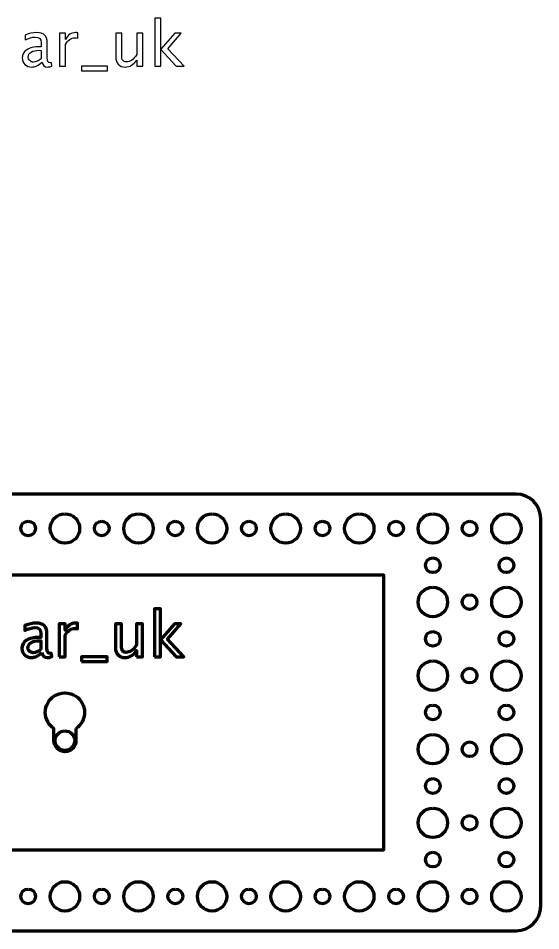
# Model space of a CAD drawing. Header units: centimetres. Extents: x -27.4 to 21.7, y -31.9 to 14.1.
# Drawn here: x 11.05 to 21.7, y -4.45 to 14.15 of the extents above; entities that cross this region are included whole.
import ezdxf

# ---------------------------------------------------------------- set-up
doc = ezdxf.new("R2010")
doc.units = ezdxf.units.CM
doc.header["$MEASUREMENT"] = 0
doc.layers.add('Layer 1', color=7, linetype='Continuous')

msp = doc.modelspace()

# ---------------------------------------------------------------- linework, layer by layer
at = {"layer": 'Layer 1', "color": 5, "lineweight": 106}
msp.add_lwpolyline([(-18.5, -2.8), (18.5, -2.8), (18.5, 2.8), (-18.5, 2.8), (-18.5, -2.8)], close=True, dxfattribs=at)
at = {"layer": 'Layer 1', "lineweight": 106}
for centre, major_axis in [((12.00001, 3.74999), (0, 0.30001)), ((13.50001, 3.74999), (0, 0.30001)), ((15.00001, 3.74999), (0, 0.30001)), ((16.50001, 3.74999), (0, 0.30001)), ((18.00001, 3.74999), (0, 0.30001)), ((19.50001, 3.74999), (0, 0.30001)), ((21.00001, 3.74999), (0, 0.30001)), ((11.25, 3.75), (0, 0.15)), ((12.75, 3.75), (0, 0.15)), ((14.25, 3.75), (0, 0.15)), ((15.75, 3.75), (0, 0.15)), ((17.25, 3.75), (0, 0.15)), ((18.75, 3.75), (0, 0.15)), ((20.25, 3.75), (0, 0.15)), ((19.5, 3), (0, 0.15)), ((21, 3), (0, 0.15)), ((19.50001, 2.24999), (0, 0.30001)), ((21.00001, 2.24999), (0, 0.30001)), ((20.25, 2.25), (0, 0.15)), ((19.5, 1.5), (0, 0.15)), ((21, 1.5), (0, 0.15)), ((19.50001, 0.74999), (0, 0.30001)), ((21.00001, 0.74999), (0, 0.30001)), ((20.25, 0.75), (0, 0.15)), ((19.5, 0), (0, 0.15)), ((21, 0), (0, 0.15)), ((12.00001, -0.575), (0, 0.20001)), ((19.50001, -0.75001), (0, 0.30001)), ((21.00001, -0.75001), (0, 0.30001)), ((20.25, -0.75), (0, 0.15)), ((19.5, -1.5), (0, 0.15)), ((21, -1.5), (0, 0.15)), ((19.50001, -2.25001), (0, 0.30001)), ((21.00001, -2.25001), (0, 0.30001)), ((20.25, -2.25), (0, 0.15)), ((19.5, -3), (0, 0.15)), ((21, -3), (0, 0.15)), ((12.00001, -3.75001), (0, 0.30001)), ((13.50001, -3.75001), (0, 0.30001)), ((15.00001, -3.75001), (0, 0.30001)), ((16.50001, -3.75001), (0, 0.30001)), ((18.00001, -3.75001), (0, 0.30001)), ((19.50001, -3.75001), (0, 0.30001)), ((21.00001, -3.75001), (0, 0.30001)), ((11.25, -3.75), (0, 0.15)), ((12.75, -3.75), (0, 0.15)), ((14.25, -3.75), (0, 0.15)), ((15.75, -3.75), (0, 0.15)), ((17.25, -3.75), (0, 0.15)), ((18.75, -3.75), (0, 0.15)), ((20.25, -3.75), (0, 0.15))]:
    msp.add_ellipse(centre, major_axis=major_axis, ratio=1, dxfattribs=at)
at = {"layer": 'Layer 1'}
for points, knots in [([(13.83112, 13.17044), (13.83112, 13.17044), (13.83112, 14.14961), (13.83112, 14.14961), (13.83112, 14.14961), (13.83112, 14.14961), (13.95304, 14.14961), (13.95304, 14.14961), (13.95304, 14.14961), (13.95304, 14.14961), (13.95304, 13.51694), (13.95304, 13.51694), (13.95304, 13.51694), (13.95304, 13.51694), (14.23879, 13.84354), (14.23879, 13.84354), (14.23879, 13.84354), (14.23879, 13.84354), (14.37045, 13.84354), (14.37045, 13.84354), (14.37045, 13.84354), (14.37045, 13.84354), (14.0974, 13.52943), (14.0974, 13.52943), (14.0974, 13.52943), (14.0974, 13.52943), (14.4276, 13.17044), (14.4276, 13.17044), (14.4276, 13.17044), (14.4276, 13.17044), (14.27054, 13.17044), (14.27054, 13.17044), (14.27054, 13.17044), (14.27054, 13.17044), (13.95304, 13.51567), (13.95304, 13.51567), (13.95304, 13.51567), (13.95304, 13.51567), (13.95304, 13.17044), (13.95304, 13.17044), (13.95304, 13.17044), (13.95304, 13.17044), (13.83112, 13.17044), (13.83112, 13.17044)], [0, 0, 0, 0, 0.08333333, 0.08333333, 0.08333333, 0.08333333, 0.16666667, 0.16666667, 0.16666667, 0.16666667, 0.25, 0.25, 0.25, 0.25, 0.33333333, 0.33333333, 0.33333333, 0.33333333, 0.41666667, 0.41666667, 0.41666667, 0.41666667, 0.5, 0.5, 0.5, 0.5, 0.58333333, 0.58333333, 0.58333333, 0.58333333, 0.66666667, 0.66666667, 0.66666667, 0.66666667, 0.75, 0.75, 0.75, 0.75, 0.83333333, 0.83333333, 0.83333333, 0.83333333, 1, 1, 1, 1]), ([(11.5339, 13.25617), (11.46067, 13.18886), (11.39018, 13.1552), (11.32245, 13.1552), (11.32245, 13.1552), (11.26678, 13.1552), (11.22042, 13.17256), (11.18381, 13.20748), (11.18381, 13.20748), (11.14698, 13.24241), (11.12856, 13.28643), (11.12856, 13.33956), (11.12856, 13.33956), (11.12856, 13.41301), (11.15946, 13.46953), (11.22127, 13.5089), (11.22127, 13.5089), (11.28308, 13.54827), (11.37177, 13.56795), (11.48734, 13.56795), (11.48734, 13.56795), (11.48734, 13.56795), (11.51591, 13.56795), (11.51591, 13.56795), (11.51591, 13.56795), (11.51591, 13.56795), (11.51591, 13.64902), (11.51591, 13.64902), (11.51591, 13.64902), (11.51591, 13.72712), (11.47527, 13.76607), (11.39378, 13.76607), (11.39378, 13.76607), (11.3307, 13.76607), (11.2617, 13.74617), (11.18698, 13.70638), (11.18698, 13.70638), (11.18698, 13.70638), (11.18698, 13.80671), (11.18698, 13.80671), (11.18698, 13.80671), (11.26911, 13.84058), (11.34658, 13.85751), (11.41918, 13.85751), (11.41918, 13.85751), (11.4939, 13.85751), (11.54914, 13.84058), (11.58449, 13.8065), (11.58449, 13.8065), (11.62005, 13.77242), (11.63783, 13.71993), (11.63783, 13.64902), (11.63783, 13.64902), (11.63783, 13.64902), (11.63783, 13.34485), (11.63783, 13.34485), (11.63783, 13.34485), (11.63783, 13.27522), (11.65921, 13.24029), (11.70218, 13.24029), (11.70218, 13.24029), (11.70747, 13.24029), (11.7153, 13.24114), (11.72567, 13.24283), (11.72567, 13.24283), (11.72567, 13.24283), (11.73435, 13.1751), (11.73435, 13.1751), (11.73435, 13.1751), (11.70662, 13.16176), (11.67614, 13.1552), (11.6427, 13.1552), (11.6427, 13.1552), (11.58576, 13.1552), (11.54957, 13.18886), (11.5339, 13.25617)], [0, 0, 0, 0, 0.05, 0.05, 0.05, 0.05, 0.1, 0.1, 0.1, 0.1, 0.15, 0.15, 0.15, 0.15, 0.2, 0.2, 0.2, 0.2, 0.25, 0.25, 0.25, 0.25, 0.3, 0.3, 0.3, 0.3, 0.35, 0.35, 0.35, 0.35, 0.4, 0.4, 0.4, 0.4, 0.45, 0.45, 0.45, 0.45, 0.5, 0.5, 0.5, 0.5, 0.55, 0.55, 0.55, 0.55, 0.6, 0.6, 0.6, 0.6, 0.65, 0.65, 0.65, 0.65, 0.7, 0.7, 0.7, 0.7, 0.75, 0.75, 0.75, 0.75, 0.8, 0.8, 0.8, 0.8, 0.85, 0.85, 0.85, 0.85, 0.9, 0.9, 0.9, 0.9, 1, 1, 1, 1]), ([(11.88823, 13.17044), (11.88823, 13.17044), (11.88823, 13.84354), (11.88823, 13.84354), (11.88823, 13.84354), (11.88823, 13.84354), (12.01015, 13.84354), (12.01015, 13.84354), (12.01015, 13.84354), (12.01015, 13.84354), (12.01015, 13.71633), (12.01015, 13.71633), (12.01015, 13.71633), (12.05862, 13.81052), (12.1289, 13.85751), (12.22118, 13.85751), (12.22118, 13.85751), (12.23367, 13.85751), (12.24679, 13.85645), (12.26034, 13.85434), (12.26034, 13.85434), (12.26034, 13.85434), (12.26034, 13.74025), (12.26034, 13.74025), (12.26034, 13.74025), (12.23917, 13.74723), (12.22055, 13.75083), (12.20446, 13.75083), (12.20446, 13.75083), (12.12699, 13.75083), (12.06222, 13.70511), (12.01015, 13.61346), (12.01015, 13.61346), (12.01015, 13.61346), (12.01015, 13.17044), (12.01015, 13.17044), (12.01015, 13.17044), (12.01015, 13.17044), (11.88823, 13.17044), (11.88823, 13.17044)], [0, 0, 0, 0, 0.09090909, 0.09090909, 0.09090909, 0.09090909, 0.18181818, 0.18181818, 0.18181818, 0.18181818, 0.27272727, 0.27272727, 0.27272727, 0.27272727, 0.36363636, 0.36363636, 0.36363636, 0.36363636, 0.45454545, 0.45454545, 0.45454545, 0.45454545, 0.54545455, 0.54545455, 0.54545455, 0.54545455, 0.63636364, 0.63636364, 0.63636364, 0.63636364, 0.72727273, 0.72727273, 0.72727273, 0.72727273, 0.81818182, 0.81818182, 0.81818182, 0.81818182, 1, 1, 1, 1]), ([(13.46451, 13.17044), (13.46451, 13.17044), (13.46451, 13.29702), (13.46451, 13.29702), (13.46451, 13.29702), (13.39953, 13.2024), (13.32058, 13.1552), (13.22787, 13.1552), (13.22787, 13.1552), (13.16902, 13.1552), (13.12225, 13.17362), (13.08753, 13.21066), (13.08753, 13.21066), (13.05261, 13.2477), (13.03525, 13.29744), (13.03525, 13.36031), (13.03525, 13.36031), (13.03525, 13.36031), (13.03525, 13.84354), (13.03525, 13.84354), (13.03525, 13.84354), (13.03525, 13.84354), (13.15717, 13.84354), (13.15717, 13.84354), (13.15717, 13.84354), (13.15717, 13.84354), (13.15717, 13.4001), (13.15717, 13.4001), (13.15717, 13.4001), (13.15717, 13.34951), (13.16458, 13.31374), (13.17918, 13.29257), (13.17918, 13.29257), (13.194, 13.27119), (13.21855, 13.26061), (13.25306, 13.26061), (13.25306, 13.26061), (13.32756, 13.26061), (13.39826, 13.30951), (13.46451, 13.40751), (13.46451, 13.40751), (13.46451, 13.40751), (13.46451, 13.84354), (13.46451, 13.84354), (13.46451, 13.84354), (13.46451, 13.84354), (13.58643, 13.84354), (13.58643, 13.84354), (13.58643, 13.84354), (13.58643, 13.84354), (13.58643, 13.17044), (13.58643, 13.17044), (13.58643, 13.17044), (13.58643, 13.17044), (13.46451, 13.17044), (13.46451, 13.17044)], [0, 0, 0, 0, 0.06666667, 0.06666667, 0.06666667, 0.06666667, 0.13333333, 0.13333333, 0.13333333, 0.13333333, 0.2, 0.2, 0.2, 0.2, 0.26666667, 0.26666667, 0.26666667, 0.26666667, 0.33333333, 0.33333333, 0.33333333, 0.33333333, 0.4, 0.4, 0.4, 0.4, 0.46666667, 0.46666667, 0.46666667, 0.46666667, 0.53333333, 0.53333333, 0.53333333, 0.53333333, 0.6, 0.6, 0.6, 0.6, 0.66666667, 0.66666667, 0.66666667, 0.66666667, 0.73333333, 0.73333333, 0.73333333, 0.73333333, 0.8, 0.8, 0.8, 0.8, 0.86666667, 0.86666667, 0.86666667, 0.86666667, 1, 1, 1, 1]), ([(11.51591, 13.32263), (11.51591, 13.32263), (11.51591, 13.49556), (11.51591, 13.49556), (11.51591, 13.49556), (11.51591, 13.49556), (11.47675, 13.49683), (11.47675, 13.49683), (11.47675, 13.49683), (11.40902, 13.49683), (11.35441, 13.48434), (11.31271, 13.45937), (11.31271, 13.45937), (11.27122, 13.43418), (11.25048, 13.40095), (11.25048, 13.35946), (11.25048, 13.35946), (11.25048, 13.33046), (11.26085, 13.30591), (11.28138, 13.2858), (11.28138, 13.2858), (11.30213, 13.26569), (11.32732, 13.25553), (11.35716, 13.25553), (11.35716, 13.25553), (11.40796, 13.25553), (11.46088, 13.27797), (11.51591, 13.32263)], [0, 0, 0, 0, 0.125, 0.125, 0.125, 0.125, 0.25, 0.25, 0.25, 0.25, 0.375, 0.375, 0.375, 0.375, 0.5, 0.5, 0.5, 0.5, 0.625, 0.625, 0.625, 0.625, 0.75, 0.75, 0.75, 0.75, 1, 1, 1, 1]), ([(12.33929, 13.079), (12.33929, 13.079), (12.33929, 13.17044), (12.33929, 13.17044), (12.33929, 13.17044), (12.33929, 13.17044), (12.86761, 13.17044), (12.86761, 13.17044), (12.86761, 13.17044), (12.86761, 13.17044), (12.86761, 13.079), (12.86761, 13.079), (12.86761, 13.079), (12.86761, 13.079), (12.33929, 13.079), (12.33929, 13.079)], [0, 0, 0, 0, 0.2, 0.2, 0.2, 0.2, 0.4, 0.4, 0.4, 0.4, 0.6, 0.6, 0.6, 0.6, 1, 1, 1, 1])]:
    msp.add_open_spline(points, degree=3, knots=knots, dxfattribs=at)
at = {"layer": 'Layer 1', "lineweight": 106}
msp.add_open_spline([(-21.7, -3.95), (-21.7, -3.95), (-21.7, 3.95), (-21.7, 3.95), (-21.7, 3.95), (-21.7, 4.22614), (-21.47614, 4.45), (-21.2, 4.45), (-21.2, 4.45), (-21.2, 4.45), (21.2, 4.45), (21.2, 4.45), (21.2, 4.45), (21.47614, 4.45), (21.7, 4.22614), (21.7, 3.95), (21.7, 3.95), (21.7, 3.95), (21.7, -3.95), (21.7, -3.95), (21.7, -3.95), (21.7, -4.22614), (21.47614, -4.45), (21.2, -4.45), (21.2, -4.45), (21.2, -4.45), (-21.2, -4.45), (-21.2, -4.45), (-21.2, -4.45), (-21.47614, -4.45), (-21.7, -4.22614), (-21.7, -3.95)], degree=3, knots=[0, 0, 0, 0, 0.11111111, 0.11111111, 0.11111111, 0.11111111, 0.22222222, 0.22222222, 0.22222222, 0.22222222, 0.33333333, 0.33333333, 0.33333333, 0.33333333, 0.44444444, 0.44444444, 0.44444444, 0.44444444, 0.55555556, 0.55555556, 0.55555556, 0.55555556, 0.66666667, 0.66666667, 0.66666667, 0.66666667, 0.77777778, 0.77777778, 0.77777778, 0.77777778, 1, 1, 1, 1], dxfattribs=at)
at = {"layer": 'Layer 1', "color": 5, "lineweight": 106}
for points, knots in [([(13.82638, 1.13296), (13.82638, 1.13296), (13.82638, 2.11213), (13.82638, 2.11213), (13.82638, 2.11213), (13.82638, 2.11213), (13.9483, 2.11213), (13.9483, 2.11213), (13.9483, 2.11213), (13.9483, 2.11213), (13.9483, 1.47946), (13.9483, 1.47946), (13.9483, 1.47946), (13.9483, 1.47946), (14.23405, 1.80606), (14.23405, 1.80606), (14.23405, 1.80606), (14.23405, 1.80606), (14.36571, 1.80606), (14.36571, 1.80606), (14.36571, 1.80606), (14.36571, 1.80606), (14.09266, 1.49195), (14.09266, 1.49195), (14.09266, 1.49195), (14.09266, 1.49195), (14.42286, 1.13296), (14.42286, 1.13296), (14.42286, 1.13296), (14.42286, 1.13296), (14.2658, 1.13296), (14.2658, 1.13296), (14.2658, 1.13296), (14.2658, 1.13296), (13.9483, 1.47819), (13.9483, 1.47819), (13.9483, 1.47819), (13.9483, 1.47819), (13.9483, 1.13296), (13.9483, 1.13296), (13.9483, 1.13296), (13.9483, 1.13296), (13.82638, 1.13296), (13.82638, 1.13296)], [0, 0, 0, 0, 0.08333333, 0.08333333, 0.08333333, 0.08333333, 0.16666667, 0.16666667, 0.16666667, 0.16666667, 0.25, 0.25, 0.25, 0.25, 0.33333333, 0.33333333, 0.33333333, 0.33333333, 0.41666667, 0.41666667, 0.41666667, 0.41666667, 0.5, 0.5, 0.5, 0.5, 0.58333333, 0.58333333, 0.58333333, 0.58333333, 0.66666667, 0.66666667, 0.66666667, 0.66666667, 0.75, 0.75, 0.75, 0.75, 0.83333333, 0.83333333, 0.83333333, 0.83333333, 1, 1, 1, 1]), ([(11.52916, 1.21869), (11.45593, 1.15138), (11.38544, 1.11772), (11.31771, 1.11772), (11.31771, 1.11772), (11.26204, 1.11772), (11.21568, 1.13508), (11.17907, 1.17), (11.17907, 1.17), (11.14224, 1.20493), (11.12382, 1.24895), (11.12382, 1.30208), (11.12382, 1.30208), (11.12382, 1.37553), (11.15472, 1.43205), (11.21653, 1.47142), (11.21653, 1.47142), (11.27834, 1.51079), (11.36703, 1.53047), (11.4826, 1.53047), (11.4826, 1.53047), (11.4826, 1.53047), (11.51117, 1.53047), (11.51117, 1.53047), (11.51117, 1.53047), (11.51117, 1.53047), (11.51117, 1.61154), (11.51117, 1.61154), (11.51117, 1.61154), (11.51117, 1.68964), (11.47053, 1.72859), (11.38904, 1.72859), (11.38904, 1.72859), (11.32596, 1.72859), (11.25696, 1.70869), (11.18224, 1.6689), (11.18224, 1.6689), (11.18224, 1.6689), (11.18224, 1.76923), (11.18224, 1.76923), (11.18224, 1.76923), (11.26437, 1.8031), (11.34184, 1.82003), (11.41444, 1.82003), (11.41444, 1.82003), (11.48916, 1.82003), (11.5444, 1.8031), (11.57975, 1.76902), (11.57975, 1.76902), (11.61531, 1.73494), (11.63309, 1.68245), (11.63309, 1.61154), (11.63309, 1.61154), (11.63309, 1.61154), (11.63309, 1.30737), (11.63309, 1.30737), (11.63309, 1.30737), (11.63309, 1.23774), (11.65447, 1.20281), (11.69744, 1.20281), (11.69744, 1.20281), (11.70273, 1.20281), (11.71056, 1.20366), (11.72093, 1.20535), (11.72093, 1.20535), (11.72093, 1.20535), (11.72961, 1.13762), (11.72961, 1.13762), (11.72961, 1.13762), (11.70188, 1.12428), (11.6714, 1.11772), (11.63796, 1.11772), (11.63796, 1.11772), (11.58102, 1.11772), (11.54483, 1.15138), (11.52916, 1.21869)], [0, 0, 0, 0, 0.05, 0.05, 0.05, 0.05, 0.1, 0.1, 0.1, 0.1, 0.15, 0.15, 0.15, 0.15, 0.2, 0.2, 0.2, 0.2, 0.25, 0.25, 0.25, 0.25, 0.3, 0.3, 0.3, 0.3, 0.35, 0.35, 0.35, 0.35, 0.4, 0.4, 0.4, 0.4, 0.45, 0.45, 0.45, 0.45, 0.5, 0.5, 0.5, 0.5, 0.55, 0.55, 0.55, 0.55, 0.6, 0.6, 0.6, 0.6, 0.65, 0.65, 0.65, 0.65, 0.7, 0.7, 0.7, 0.7, 0.75, 0.75, 0.75, 0.75, 0.8, 0.8, 0.8, 0.8, 0.85, 0.85, 0.85, 0.85, 0.9, 0.9, 0.9, 0.9, 1, 1, 1, 1]), ([(11.88349, 1.13296), (11.88349, 1.13296), (11.88349, 1.80606), (11.88349, 1.80606), (11.88349, 1.80606), (11.88349, 1.80606), (12.00541, 1.80606), (12.00541, 1.80606), (12.00541, 1.80606), (12.00541, 1.80606), (12.00541, 1.67885), (12.00541, 1.67885), (12.00541, 1.67885), (12.05388, 1.77304), (12.12416, 1.82003), (12.21644, 1.82003), (12.21644, 1.82003), (12.22893, 1.82003), (12.24205, 1.81897), (12.2556, 1.81686), (12.2556, 1.81686), (12.2556, 1.81686), (12.2556, 1.70277), (12.2556, 1.70277), (12.2556, 1.70277), (12.23443, 1.70975), (12.21581, 1.71335), (12.19972, 1.71335), (12.19972, 1.71335), (12.12225, 1.71335), (12.05748, 1.66763), (12.00541, 1.57598), (12.00541, 1.57598), (12.00541, 1.57598), (12.00541, 1.13296), (12.00541, 1.13296), (12.00541, 1.13296), (12.00541, 1.13296), (11.88349, 1.13296), (11.88349, 1.13296)], [0, 0, 0, 0, 0.09090909, 0.09090909, 0.09090909, 0.09090909, 0.18181818, 0.18181818, 0.18181818, 0.18181818, 0.27272727, 0.27272727, 0.27272727, 0.27272727, 0.36363636, 0.36363636, 0.36363636, 0.36363636, 0.45454545, 0.45454545, 0.45454545, 0.45454545, 0.54545455, 0.54545455, 0.54545455, 0.54545455, 0.63636364, 0.63636364, 0.63636364, 0.63636364, 0.72727273, 0.72727273, 0.72727273, 0.72727273, 0.81818182, 0.81818182, 0.81818182, 0.81818182, 1, 1, 1, 1]), ([(13.45977, 1.13296), (13.45977, 1.13296), (13.45977, 1.25954), (13.45977, 1.25954), (13.45977, 1.25954), (13.39479, 1.16492), (13.31584, 1.11772), (13.22313, 1.11772), (13.22313, 1.11772), (13.16428, 1.11772), (13.11751, 1.13614), (13.08279, 1.17318), (13.08279, 1.17318), (13.04787, 1.21022), (13.03051, 1.25996), (13.03051, 1.32283), (13.03051, 1.32283), (13.03051, 1.32283), (13.03051, 1.80606), (13.03051, 1.80606), (13.03051, 1.80606), (13.03051, 1.80606), (13.15243, 1.80606), (13.15243, 1.80606), (13.15243, 1.80606), (13.15243, 1.80606), (13.15243, 1.36262), (13.15243, 1.36262), (13.15243, 1.36262), (13.15243, 1.31203), (13.15984, 1.27626), (13.17444, 1.25509), (13.17444, 1.25509), (13.18926, 1.23371), (13.21381, 1.22313), (13.24832, 1.22313), (13.24832, 1.22313), (13.32282, 1.22313), (13.39352, 1.27203), (13.45977, 1.37003), (13.45977, 1.37003), (13.45977, 1.37003), (13.45977, 1.80606), (13.45977, 1.80606), (13.45977, 1.80606), (13.45977, 1.80606), (13.58169, 1.80606), (13.58169, 1.80606), (13.58169, 1.80606), (13.58169, 1.80606), (13.58169, 1.13296), (13.58169, 1.13296), (13.58169, 1.13296), (13.58169, 1.13296), (13.45977, 1.13296), (13.45977, 1.13296)], [0, 0, 0, 0, 0.06666667, 0.06666667, 0.06666667, 0.06666667, 0.13333333, 0.13333333, 0.13333333, 0.13333333, 0.2, 0.2, 0.2, 0.2, 0.26666667, 0.26666667, 0.26666667, 0.26666667, 0.33333333, 0.33333333, 0.33333333, 0.33333333, 0.4, 0.4, 0.4, 0.4, 0.46666667, 0.46666667, 0.46666667, 0.46666667, 0.53333333, 0.53333333, 0.53333333, 0.53333333, 0.6, 0.6, 0.6, 0.6, 0.66666667, 0.66666667, 0.66666667, 0.66666667, 0.73333333, 0.73333333, 0.73333333, 0.73333333, 0.8, 0.8, 0.8, 0.8, 0.86666667, 0.86666667, 0.86666667, 0.86666667, 1, 1, 1, 1]), ([(11.51117, 1.28515), (11.51117, 1.28515), (11.51117, 1.45808), (11.51117, 1.45808), (11.51117, 1.45808), (11.51117, 1.45808), (11.47201, 1.45935), (11.47201, 1.45935), (11.47201, 1.45935), (11.40428, 1.45935), (11.34967, 1.44686), (11.30797, 1.42189), (11.30797, 1.42189), (11.26648, 1.3967), (11.24574, 1.36347), (11.24574, 1.32198), (11.24574, 1.32198), (11.24574, 1.29298), (11.25611, 1.26843), (11.27664, 1.24832), (11.27664, 1.24832), (11.29739, 1.22821), (11.32258, 1.21805), (11.35242, 1.21805), (11.35242, 1.21805), (11.40322, 1.21805), (11.45614, 1.24049), (11.51117, 1.28515)], [0, 0, 0, 0, 0.125, 0.125, 0.125, 0.125, 0.25, 0.25, 0.25, 0.25, 0.375, 0.375, 0.375, 0.375, 0.5, 0.5, 0.5, 0.5, 0.625, 0.625, 0.625, 0.625, 0.75, 0.75, 0.75, 0.75, 1, 1, 1, 1]), ([(12.33455, 1.04152), (12.33455, 1.04152), (12.33455, 1.13296), (12.33455, 1.13296), (12.33455, 1.13296), (12.33455, 1.13296), (12.86287, 1.13296), (12.86287, 1.13296), (12.86287, 1.13296), (12.86287, 1.13296), (12.86287, 1.04152), (12.86287, 1.04152), (12.86287, 1.04152), (12.86287, 1.04152), (12.33455, 1.04152), (12.33455, 1.04152)], [0, 0, 0, 0, 0.2, 0.2, 0.2, 0.2, 0.4, 0.4, 0.4, 0.4, 0.6, 0.6, 0.6, 0.6, 1, 1, 1, 1])]:
    msp.add_open_spline(points, degree=3, knots=knots, dxfattribs=at)
at = {"layer": 'Layer 1', "color": 4, "lineweight": 106}
msp.add_open_spline([(12.225, -0.33074), (12.33063, -0.25875), (12.4, -0.13748), (12.4, 0), (12.4, 0), (12.4, 0.13749), (12.33063, 0.25875), (12.225, 0.33075), (12.225, 0.33075), (12.225, 0.33075), (12.225, 0.33076), (12.225, 0.33076), (12.225, 0.33076), (12.225, 0.33076), (12.22499, 0.33076), (12.22499, 0.33076), (12.22499, 0.33076), (12.16088, 0.37444), (12.08343, 0.4), (12, 0.4), (12, 0.4), (11.91657, 0.4), (11.83912, 0.37445), (11.77501, 0.33076), (11.77501, 0.33076), (11.77501, 0.33076), (11.775, 0.33076), (11.775, 0.33076), (11.775, 0.33076), (11.775, 0.33076), (11.775, 0.33075), (11.775, 0.33075), (11.775, 0.33075), (11.66937, 0.25875), (11.6, 0.13749), (11.6, 0), (11.6, 0), (11.6, -0.13748), (11.66937, -0.25875), (11.775, -0.33074), (11.775, -0.33074), (11.775, -0.33074), (11.775, -0.575), (11.775, -0.575), (11.775, -0.575), (11.775, -0.69927), (11.87573, -0.8), (12, -0.8), (12, -0.8), (12.12427, -0.8), (12.225, -0.69927), (12.225, -0.575), (12.225, -0.575), (12.225, -0.575), (12.225, -0.33074), (12.225, -0.33074)], degree=3, knots=[0, 0, 0, 0, 0.06666667, 0.06666667, 0.06666667, 0.06666667, 0.13333333, 0.13333333, 0.13333333, 0.13333333, 0.2, 0.2, 0.2, 0.2, 0.26666667, 0.26666667, 0.26666667, 0.26666667, 0.33333333, 0.33333333, 0.33333333, 0.33333333, 0.4, 0.4, 0.4, 0.4, 0.46666667, 0.46666667, 0.46666667, 0.46666667, 0.53333333, 0.53333333, 0.53333333, 0.53333333, 0.6, 0.6, 0.6, 0.6, 0.66666667, 0.66666667, 0.66666667, 0.66666667, 0.73333333, 0.73333333, 0.73333333, 0.73333333, 0.8, 0.8, 0.8, 0.8, 0.86666667, 0.86666667, 0.86666667, 0.86666667, 1, 1, 1, 1], dxfattribs=at)

doc.saveas('drawing.dxf')
